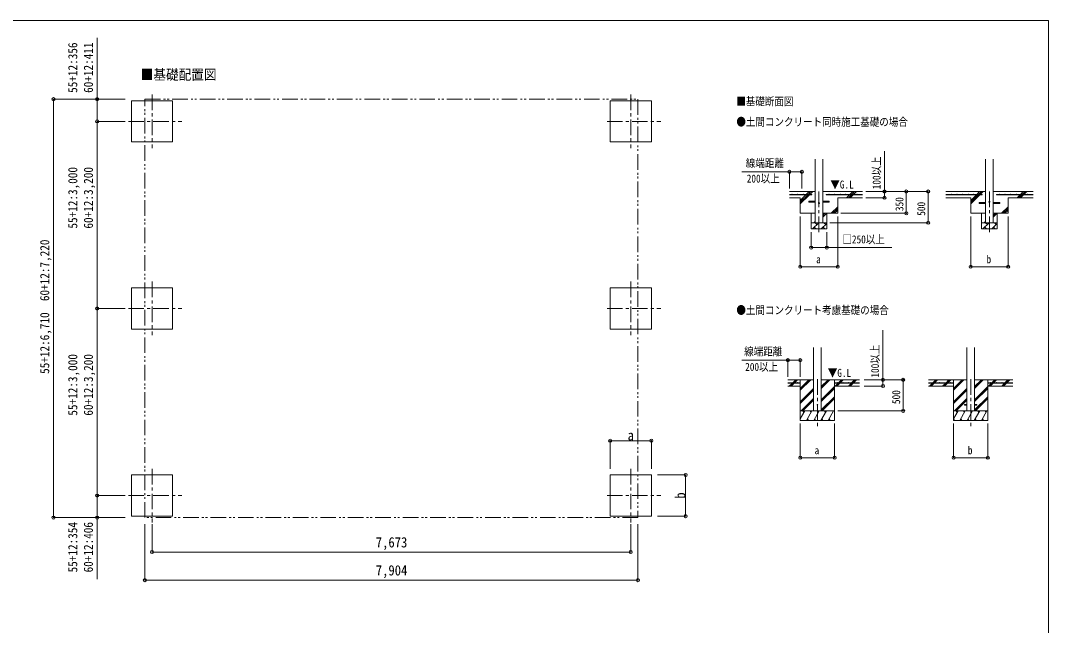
# Model space of a CAD drawing. Units: millimetres at full size, sheet at 1:50. Extents: x -14053 to 14053, y -9700 to 9700.
# Drawn here: x -3129 to 13347, y 0 to 9700 of the extents above; entities that cross this region are included whole.
import ezdxf
from ezdxf.enums import TextEntityAlignment as Align

# ---------------------------------------------------------------- set-up
doc = ezdxf.new("R2010")
doc.units = ezdxf.units.MM
doc.header["$LTSCALE"] = 50
doc.header["$PDMODE"] = 32
doc.header["$PDSIZE"] = 50
doc.linetypes.add('CHAIN1', pattern=[8, 5, -1, 1, -1])
doc.linetypes.add('DOUBLE_CHAIN1', pattern=[8.8, 5, -1, 0.6, -0.6, 0.6, -1])
for name, color, linetype, lineweight in [('0-E', 7, 'Continuous', 9), ('1-8', 6, 'Continuous', 9), ('1-A', 4, 'Continuous', 9), ('F-0', 7, 'Continuous', 9)]:
    doc.layers.add(name, color=color, linetype=linetype, lineweight=lineweight)
doc.layers.add('1-7', color=7, linetype='Continuous')
doc.styles.add('ＭＳ ゴシック', font='')
doc.styles.get('ＭＳ ゴシック').set_extended_font_data('MS Gothic')

msp = doc.modelspace()

# ---------------------------------------------------------------- linework, layer by layer
at = {"layer": '0-E', "color": 6}
for p, q in [((10719.66, 7604.32), (10719.66, 6858.59)), ((9193.66, 7273.85), (9193.66, 7008.59)), ((9393.66, 7273.85), (9193.66, 7273.85)), ((9393.66, 7273.85), (9393.66, 7008.59)), ((11418.66, 6958.59), (10418.66, 6958.59)), ((10719.66, 6858.59), (10418.66, 6858.59)), ((9368.66, 5751.63), (9368.66, 6558.59)), ((9968.66, 5751.63), (9968.66, 6558.59)), ((12100.2, 5751.63), (12100.2, 6558.59)), ((12700.2, 5751.63), (12700.2, 6558.59)), ((9543.66, 6058.59), (9543.66, 6308.59)), ((9793.66, 6058.59), (9793.66, 6308.59)), ((9543.66, 6058.59), (9793.66, 6058.59)), ((9968.66, 5751.63), (9368.66, 5751.63)), ((12700.2, 5751.63), (12100.2, 5751.63)), ((10694.66, 4737.44), (10694.66, 3838.94)), ((9168.66, 4254.2), (9168.66, 3988.94)), ((9368.66, 4254.2), (9168.66, 4254.2)), ((9368.66, 4254.2), (9368.66, 3988.94)), ((11018.66, 3938.94), (10393.66, 3938.94)), ((10694.66, 3838.94), (10393.66, 3838.94)), ((9368.66, 2688.94), (9368.66, 3238.94)), ((9918.66, 2688.94), (9918.66, 3238.94)), ((11826.05, 2688.94), (11826.05, 3238.94)), ((12376.05, 2688.94), (12376.05, 3238.94)), ((9368.66, 2688.94), (9918.66, 2688.94)), ((11826.05, 2688.94), (12376.05, 2688.94))]:
    msp.add_line(p, q, dxfattribs=at)
at = {"layer": '0-E', "color": 4}
for p, q in [((9606.16, 6458.59), (9606.16, 7476.69)), ((9731.16, 7476.69), (9731.16, 6458.59)), ((12337.7, 6458.59), (12337.7, 7476.69)), ((12462.7, 7476.69), (12462.7, 6458.59)), ((9503.66, 6801.59), (9606.16, 6801.59)), ((9503.66, 6785.59), (9503.66, 6801.59)), ((9503.66, 6785.59), (9606.16, 6785.59)), ((9731.16, 6801.59), (9833.66, 6801.59)), ((9731.16, 6785.59), (9833.66, 6785.59)), ((9833.66, 6801.59), (9833.66, 6785.59)), ((12235.2, 6781.59), (12337.7, 6781.59)), ((12235.2, 6765.59), (12235.2, 6781.59)), ((12235.2, 6765.59), (12337.7, 6765.59)), ((12462.7, 6781.59), (12565.2, 6781.59)), ((12462.7, 6765.59), (12565.2, 6765.59)), ((12565.2, 6781.59), (12565.2, 6765.59)), ((9581.16, 3438.94), (9581.16, 4457.03)), ((9706.16, 3438.94), (9706.16, 4457.03)), ((12038.55, 4457.03), (12038.55, 3438.94)), ((12163.55, 4457.03), (12163.55, 3438.94)), ((12001.05, 3543.44), (12001.05, 3534.44)), ((12001.05, 3543.44), (12038.55, 3543.44)), ((12001.05, 3534.44), (12038.55, 3534.44)), ((12163.55, 3543.44), (12201.05, 3543.44)), ((12163.55, 3534.44), (12201.05, 3534.44)), ((12201.05, 3543.44), (12201.05, 3534.44))]:
    msp.add_line(p, q, dxfattribs=at)
at = {"layer": '0-E', "color": 6, "lineweight": 18}
for p, q in [((9193.66, 7273.85), (8431.11, 7273.85)), ((9793.66, 6058.59), (10836.75, 6058.59)), ((9168.66, 4254.2), (8431.11, 4254.2))]:
    msp.add_line(p, q, dxfattribs=at)
at = {"layer": '0-E'}
for p, q in [((9606.16, 6958.59), (9193.66, 6958.59)), ((9464.59, 6911.09), (9512.09, 6958.59)), ((9492.87, 6911.09), (9540.37, 6958.59)), ((9521.16, 6911.09), (9568.66, 6958.59)), ((10368.66, 6958.59), (9731.16, 6958.59)), ((10164.59, 6911.09), (10212.09, 6958.59)), ((10192.87, 6911.09), (10240.37, 6958.59)), ((10221.16, 6911.09), (10268.66, 6958.59)), ((12337.7, 6958.59), (11700.2, 6958.59)), ((12196.13, 6911.09), (12243.63, 6958.59)), ((12224.41, 6911.09), (12271.91, 6958.59)), ((12252.7, 6911.09), (12300.2, 6958.59)), ((13100.2, 6958.59), (12462.7, 6958.59)), ((12896.13, 6911.09), (12943.63, 6958.59)), ((12924.41, 6911.09), (12971.91, 6958.59)), ((12952.7, 6911.09), (13000.2, 6958.59)), ((9368.66, 6858.59), (9193.66, 6858.59)), ((9368.66, 6758.59), (9516.16, 6906.09)), ((9368.66, 6815.16), (9459.59, 6906.09)), ((9368.66, 6786.87), (9487.87, 6906.09)), ((9368.66, 6858.59), (9368.66, 6608.59)), ((10368.66, 6858.59), (9968.66, 6858.59)), ((9968.66, 6858.59), (9968.66, 6608.59)), ((10112.09, 6858.59), (10159.59, 6906.09)), ((10140.37, 6858.59), (10187.87, 6906.09)), ((10168.66, 6858.59), (10216.16, 6906.09)), ((12100.2, 6858.59), (11700.2, 6858.59)), ((12100.2, 6758.59), (12247.7, 6906.09)), ((12100.2, 6815.16), (12191.13, 6906.09)), ((12100.2, 6786.87), (12219.41, 6906.09)), ((12100.2, 6858.59), (12100.2, 6608.59)), ((12700.2, 6858.59), (12700.2, 6608.59)), ((12700.2, 6858.59), (13100.2, 6858.59)), ((12843.63, 6858.59), (12891.13, 6906.09)), ((12871.91, 6858.59), (12919.41, 6906.09)), ((12900.2, 6858.59), (12947.7, 6906.09)), ((9606.16, 6608.59), (9368.66, 6608.59)), ((9543.66, 6608.59), (9543.66, 6358.59)), ((9731.16, 6546.92), (9792.83, 6608.59)), ((9731.16, 6575.21), (9764.54, 6608.59)), ((9968.66, 6608.59), (9731.16, 6608.59)), ((9793.66, 6608.59), (9793.66, 6358.59)), ((9862.09, 6608.59), (9968.66, 6715.16)), ((9890.37, 6608.59), (9968.66, 6686.87)), ((9918.66, 6608.59), (9968.66, 6658.59)), ((12337.7, 6608.59), (12100.2, 6608.59)), ((12275.2, 6608.59), (12275.2, 6358.59)), ((12462.7, 6546.92), (12524.36, 6608.59)), ((12462.7, 6575.21), (12496.08, 6608.59)), ((12700.2, 6608.59), (12462.7, 6608.59)), ((12525.2, 6608.59), (12525.2, 6358.59)), ((12593.63, 6608.59), (12700.2, 6715.16)), ((12621.91, 6608.59), (12700.2, 6686.87)), ((12650.2, 6608.59), (12700.2, 6658.59)), ((9793.66, 6458.59), (9543.66, 6458.59)), ((9564.39, 6358.59), (9664.39, 6458.59)), ((9586.26, 6458.59), (9606.16, 6478.49)), ((9635.84, 6430.04), (9607.29, 6458.59)), ((9705.82, 6358.59), (9793.66, 6446.43)), ((9777.26, 6430.04), (9748.71, 6458.59)), ((12525.2, 6458.59), (12275.2, 6458.59)), ((12295.93, 6358.59), (12395.93, 6458.59)), ((12317.79, 6458.59), (12337.7, 6478.49)), ((12367.38, 6430.04), (12338.82, 6458.59)), ((12437.35, 6358.59), (12525.2, 6446.43)), ((12508.8, 6430.04), (12480.25, 6458.59)), ((9793.66, 6358.59), (9543.66, 6358.59)), ((9592.95, 6387.14), (9621.5, 6358.59)), ((9734.37, 6387.14), (9762.92, 6358.59)), ((12525.2, 6358.59), (12275.2, 6358.59)), ((12324.49, 6387.14), (12353.04, 6358.59)), ((12465.91, 6387.14), (12494.46, 6358.59)), ((9581.16, 3938.94), (9168.66, 3938.94)), ((9368.66, 3838.94), (9168.66, 3838.94)), ((9196.53, 3840.34), (9242.62, 3886.44)), ((9209.27, 3838.94), (9256.77, 3886.44)), ((9223.41, 3838.94), (9270.91, 3886.44)), ((9247.62, 3891.44), (9295.12, 3938.94)), ((9261.77, 3891.44), (9309.27, 3938.94)), ((9275.91, 3891.44), (9323.41, 3938.94)), ((9368.66, 3938.94), (9368.66, 3288.94)), ((9368.66, 3772.06), (9535.54, 3938.94)), ((9368.66, 3786.2), (9521.4, 3938.94)), ((9368.66, 3800.34), (9507.26, 3938.94)), ((9368.66, 3588.21), (9581.16, 3800.71)), ((9706.16, 3801.19), (9843.91, 3938.94)), ((9706.16, 3815.33), (9829.77, 3938.94)), ((9706.16, 3829.47), (9815.62, 3938.94)), ((9706.16, 3938.94), (10318.66, 3938.94)), ((9706.16, 3617.34), (9918.66, 3829.84)), ((9706.16, 3603.2), (9918.66, 3815.7)), ((9706.16, 3589.06), (9918.66, 3801.56)), ((9918.66, 3938.94), (9918.66, 3288.94)), ((9918.66, 3838.94), (10318.66, 3838.94)), ((9927.76, 3838.94), (9975.26, 3886.44)), ((9941.9, 3838.94), (9989.4, 3886.44)), ((9956.04, 3838.94), (10003.54, 3886.44)), ((9980.26, 3891.44), (10027.76, 3938.94)), ((9994.4, 3891.44), (10041.9, 3938.94)), ((10008.54, 3891.44), (10056.04, 3938.94)), ((10139.89, 3838.94), (10187.39, 3886.44)), ((10154.03, 3838.94), (10201.53, 3886.44)), ((10168.17, 3838.94), (10215.67, 3886.44)), ((10192.39, 3891.44), (10239.89, 3938.94)), ((10206.53, 3891.44), (10254.03, 3938.94)), ((10220.67, 3891.44), (10268.17, 3938.94)), ((12038.55, 3938.94), (11426.05, 3938.94)), ((11826.05, 3838.94), (11426.05, 3838.94)), ((11440.38, 3838.94), (11487.88, 3886.44)), ((11454.52, 3838.94), (11502.02, 3886.44)), ((11468.66, 3838.94), (11516.16, 3886.44)), ((11492.88, 3891.44), (11540.38, 3938.94)), ((11511.88, 3896.3), (11554.52, 3938.94)), ((11521.16, 3891.44), (11568.67, 3938.94)), ((11653.92, 3840.34), (11700.01, 3886.44)), ((11666.65, 3838.94), (11714.15, 3886.44)), ((11680.8, 3838.94), (11728.3, 3886.44)), ((11705.01, 3891.44), (11752.51, 3938.94)), ((11719.15, 3891.44), (11766.66, 3938.94)), ((11733.3, 3891.44), (11780.8, 3938.94)), ((11826.05, 3938.94), (11826.05, 3288.94)), ((11826.05, 3772.06), (11992.93, 3938.94)), ((11826.05, 3786.2), (11978.79, 3938.94)), ((11826.05, 3800.34), (11964.65, 3938.94)), ((11826.05, 3588.21), (12038.55, 3800.71)), ((12163.55, 3801.19), (12301.3, 3938.94)), ((12163.55, 3815.33), (12287.15, 3938.94)), ((12163.55, 3829.47), (12273.01, 3938.94)), ((12163.55, 3938.94), (12776.05, 3938.94)), ((12163.55, 3617.34), (12376.05, 3829.84)), ((12163.55, 3603.2), (12376.05, 3815.7)), ((12163.55, 3589.06), (12376.05, 3801.56)), ((12376.05, 3938.94), (12376.05, 3288.94)), ((12376.05, 3838.94), (12776.05, 3838.94)), ((12385.14, 3838.94), (12432.64, 3886.44)), ((12399.29, 3838.94), (12446.79, 3886.44)), ((12413.43, 3838.94), (12460.93, 3886.44)), ((12437.64, 3891.44), (12485.15, 3938.94)), ((12451.79, 3891.44), (12499.29, 3938.94)), ((12465.93, 3891.44), (12513.43, 3938.94)), ((12597.28, 3838.94), (12644.78, 3886.44)), ((12611.42, 3838.94), (12658.92, 3886.44)), ((12625.56, 3838.94), (12673.06, 3886.44)), ((12649.78, 3891.44), (12697.28, 3938.94)), ((12663.92, 3891.44), (12711.42, 3938.94)), ((12678.06, 3891.44), (12725.56, 3938.94)), ((9368.66, 3574.07), (9581.16, 3786.57)), ((9368.66, 3559.93), (9581.16, 3772.43)), ((9381.52, 3438.94), (9581.16, 3638.58)), ((9706.16, 3455.21), (9918.66, 3667.71)), ((9706.16, 3441.07), (9918.66, 3653.57)), ((9718.17, 3438.94), (9918.66, 3639.43)), ((11826.05, 3574.07), (12038.55, 3786.57)), ((11826.05, 3559.93), (12038.55, 3772.43)), ((11838.91, 3438.94), (12038.55, 3638.58)), ((12163.55, 3455.21), (12376.05, 3667.71)), ((12163.55, 3441.07), (12376.05, 3653.57)), ((12175.56, 3438.94), (12376.05, 3639.43)), ((9395.66, 3438.94), (9581.16, 3624.44)), ((9409.8, 3438.94), (9581.16, 3610.29)), ((11853.05, 3438.94), (12038.55, 3624.44)), ((11867.19, 3438.94), (12038.55, 3610.29)), ((9918.66, 3438.94), (9368.66, 3438.94)), ((9368.66, 3313.49), (9441.09, 3438.94)), ((9426.09, 3412.96), (9411.08, 3438.94)), ((9469.96, 3288.94), (9556.56, 3438.94)), ((9484.95, 3314.92), (9499.95, 3288.94)), ((9541.56, 3412.96), (9526.56, 3438.94)), ((9585.43, 3288.94), (9672.03, 3438.94)), ((9600.42, 3314.92), (9615.42, 3288.94)), ((9657.03, 3412.96), (9642.02, 3438.94)), ((9700.9, 3288.94), (9787.5, 3438.94)), ((9715.89, 3314.92), (9730.89, 3288.94)), ((9772.5, 3412.96), (9757.5, 3438.94)), ((9816.37, 3288.94), (9902.97, 3438.94)), ((9831.36, 3314.92), (9846.36, 3288.94)), ((9872.97, 3438.94), (9872.97, 3438.94)), ((12376.05, 3438.94), (11826.05, 3438.94)), ((11826.05, 3313.49), (11898.48, 3438.94)), ((11826.87, 3314.92), (11841.87, 3288.94)), ((11883.48, 3412.96), (11868.47, 3438.94)), ((11927.34, 3288.94), (12013.95, 3438.94)), ((11942.34, 3314.92), (11957.34, 3288.94)), ((11998.95, 3412.96), (11983.95, 3438.94)), ((12042.81, 3288.94), (12129.42, 3438.94)), ((12057.81, 3314.92), (12072.81, 3288.94)), ((12114.42, 3412.96), (12099.41, 3438.94)), ((12158.28, 3288.94), (12244.89, 3438.94)), ((12173.28, 3314.92), (12188.28, 3288.94)), ((12229.89, 3412.96), (12214.88, 3438.94)), ((12273.75, 3288.94), (12360.36, 3438.94)), ((12288.75, 3314.92), (12303.75, 3288.94)), ((12345.36, 3412.96), (12330.36, 3438.94)), ((9368.66, 3288.94), (9918.66, 3288.94)), ((11826.05, 3288.94), (12376.05, 3288.94))]:
    msp.add_line(p, q, dxfattribs=at)
at = {"layer": '0-E', "linetype": 'CHAIN1'}
for p, q in [((9668.66, 6958.59), (9668.66, 6292.64)), ((12400.2, 6958.59), (12400.2, 6292.64)), ((9643.66, 3948.15), (9643.66, 3188.94)), ((12101.05, 3948.15), (12101.05, 3188.94))]:
    msp.add_line(p, q, dxfattribs=at)
at = {"layer": '0-E', "color": 3}
for p, q in [((9553.66, 6911.09), (9193.66, 6911.09)), ((9553.66, 6906.09), (9193.66, 6906.09)), ((9553.66, 6911.09), (9553.66, 6906.09)), ((9783.66, 6911.09), (10368.66, 6911.09)), ((9783.66, 6911.09), (9783.66, 6906.09)), ((9783.66, 6906.09), (10368.66, 6906.09)), ((12285.2, 6911.09), (11700.2, 6911.09)), ((12285.2, 6906.09), (11700.2, 6906.09)), ((12285.2, 6911.09), (12285.2, 6906.09)), ((12515.2, 6911.09), (13100.2, 6911.09)), ((12515.2, 6911.09), (12515.2, 6906.09)), ((12515.2, 6906.09), (13100.2, 6906.09)), ((9368.66, 3891.44), (9168.66, 3891.44)), ((9368.66, 3886.44), (9168.66, 3886.44)), ((9368.66, 3891.44), (9368.66, 3886.44)), ((9918.66, 3891.44), (10318.66, 3891.44)), ((9918.66, 3891.44), (9918.66, 3886.44)), ((9918.66, 3886.44), (10318.66, 3886.44)), ((11826.05, 3891.44), (11426.05, 3891.44)), ((11826.05, 3886.44), (11426.05, 3886.44)), ((11507.02, 3891.44), (11508.69, 3893.11)), ((11826.05, 3891.44), (11826.05, 3886.44)), ((12376.05, 3891.44), (12776.05, 3891.44)), ((12376.05, 3891.44), (12376.05, 3886.44)), ((12376.05, 3886.44), (12776.05, 3886.44))]:
    msp.add_line(p, q, dxfattribs=at)
at = {"layer": '0-E', "color": 6}
for points in [[(11418.66, 6958.59), (11418.66, 6458.59), (9843.66, 6458.59)], [(11068.66, 6958.59), (11068.66, 6608.59), (10018.66, 6608.59)], [(11018.66, 3938.94), (11018.66, 3438.94), (9968.66, 3438.94)]]:
    msp.add_lwpolyline(points, dxfattribs=at)
at = {"layer": '0-E', "color": 3}
for centre in [(9238.66, 6913.59), (9328.66, 6913.59), (9418.66, 6913.59), (9508.66, 6913.59), (9828.66, 6913.59), (9918.66, 6913.59), (10008.66, 6913.59), (10098.66, 6913.59), (10188.66, 6913.59), (10278.66, 6913.59), (11790.2, 6913.59), (11880.2, 6913.59), (11970.2, 6913.59), (12060.2, 6913.59), (12150.2, 6913.59), (12240.2, 6913.59), (12560.2, 6913.59), (12650.2, 6913.59), (12740.2, 6913.59), (12830.2, 6913.59), (12920.2, 6913.59), (13010.2, 6913.59), (9233.66, 3893.94), (9323.66, 3893.94), (9963.66, 3893.94), (10053.66, 3893.94), (10143.66, 3893.94), (10233.66, 3893.94), (11511.05, 3893.94), (11601.05, 3893.94), (11691.05, 3893.94), (11781.05, 3893.94), (12421.05, 3893.94), (12511.05, 3893.94), (12601.05, 3893.94), (12691.05, 3893.94)]:
    msp.add_circle(centre, 2.5, dxfattribs=at)
at = {"layer": '0-E', "color": 4}
for centre in [(9668.66, 6773.59), (12400.2, 6793.59)]:
    msp.add_circle(centre, 8, dxfattribs=at)
at = {"layer": '0-E'}
msp.add_circle((9643.66, 3538.94), 5, dxfattribs=at)
at = {"layer": '0-E', "color": 6}
for p in [(9193.66, 7273.85), (9393.66, 7273.85), (10719.66, 6958.59), (11068.66, 6958.59), (11418.66, 6958.59), (10719.66, 6858.59), (11068.66, 6608.59), (11418.66, 6458.59), (9543.66, 6058.59), (9793.66, 6058.59), (9368.66, 5751.63), (9968.66, 5751.63), (12100.2, 5751.63), (12700.2, 5751.63), (9168.66, 4254.2), (9368.66, 4254.2), (10694.66, 3938.94), (11018.66, 3938.94), (10694.66, 3838.94), (11018.66, 3438.94), (9368.66, 2688.94), (9918.66, 2688.94), (11826.05, 2688.94), (12376.05, 2688.94)]:
    msp.add_point(p, dxfattribs=at)
at = {"layer": '1-8'}
for p, q in [((-1900.32, 9423.02), (-1900.32, 8438.45)), ((-1900.32, 744.53), (-1900.32, 9423.02)), ((-2600.32, 8438.45), (-1450.32, 8438.45)), ((-2600.32, 8438.45), (-2600.32, 1729.1)), ((-1900.32, 5082.83), (-1900.32, 8082.83)), ((-1900.32, 8082.83), (-1450.32, 8082.83)), ((-1900.32, 2082.83), (-1900.32, 5082.83)), ((-1900.32, 5082.83), (-1450.32, 5082.83)), ((6321.68, 2961.88), (6321.68, 2511.88)), ((7530.68, 2412.88), (7080.68, 2412.88)), ((7530.68, 2412.88), (7530.68, 1752.83)), ((-1900.32, 1729.1), (-1900.32, 2082.83)), ((-1900.32, 2082.83), (-1450.32, 2082.83)), ((-2600.32, 1729.1), (-1450.32, 1729.1)), ((-1900.32, 1729.1), (-1900.32, 744.53)), ((7530.68, 1752.83), (7080.68, 1752.83)), ((-1136.82, 727), (-1136.82, 1626.64)), ((-1021.32, 1176.64), (-1021.32, 1626.64)), ((6651.68, 1176.64), (6651.68, 1626.64)), ((6767.18, 727), (6767.18, 1626.64)), ((-1021.32, 1176.64), (6651.68, 1176.64)), ((-1136.82, 727), (6767.18, 727))]:
    msp.add_line(p, q, dxfattribs=at)
msp.add_lwpolyline([(6321.68, 2961.88), (6981.68, 2961.88), (6981.68, 2511.88)], dxfattribs=at)
for p in [(-2600.32, 8438.45), (-1900.32, 8438.45), (-1900.32, 8082.83), (-1900.32, 5082.83), (6321.68, 2961.88), (6981.68, 2961.88), (7530.68, 2412.88), (-1900.32, 2082.83), (-2600.32, 1729.1), (-1900.32, 1729.1), (7530.68, 1752.83), (-1021.32, 1176.64), (6651.68, 1176.64), (-1136.82, 727), (6767.18, 727)]:
    msp.add_point(p, dxfattribs=at)
at = {"layer": '1-A'}
for p, q in [((-1351.32, 8412.88), (-691.32, 8412.88)), ((-1351.32, 7752.83), (-1351.32, 8412.88)), ((-691.32, 8412.88), (-691.32, 7752.83)), ((6321.68, 8412.88), (6981.68, 8412.88)), ((6321.68, 7752.83), (6321.68, 8412.88)), ((6981.68, 8412.88), (6981.68, 7752.83)), ((-691.32, 7752.83), (-1351.32, 7752.83)), ((6981.68, 7752.83), (6321.68, 7752.83)), ((-1351.32, 5412.88), (-691.32, 5412.88)), ((-1351.32, 4752.83), (-1351.32, 5412.88)), ((-691.32, 5412.88), (-691.32, 4752.83)), ((6321.68, 5412.88), (6981.68, 5412.88)), ((6321.68, 4752.83), (6321.68, 5412.88)), ((6981.68, 5412.88), (6981.68, 4752.83)), ((-691.32, 4752.83), (-1351.32, 4752.83)), ((6981.68, 4752.83), (6321.68, 4752.83)), ((-1351.32, 2412.88), (-691.32, 2412.88)), ((-1351.32, 1752.83), (-1351.32, 2412.88)), ((-691.32, 2412.88), (-691.32, 1752.83)), ((6321.68, 2412.88), (6981.68, 2412.88)), ((6321.68, 1752.83), (6321.68, 2412.88)), ((6981.68, 2412.88), (6981.68, 1752.83)), ((-691.32, 1752.83), (-1351.32, 1752.83)), ((6981.68, 1752.83), (6321.68, 1752.83))]:
    msp.add_line(p, q, dxfattribs=at)
at = {"layer": '1-A', "color": 7, "linetype": 'DOUBLE_CHAIN1'}
msp.add_line((-1136.82, 1729.1), (-1136.82, 8438.45), dxfattribs=at)
at = {"layer": '1-A', "linetype": 'CHAIN1'}
for p, q in [((-1021.32, 8512.88), (-1021.32, 7652.83)), ((6651.68, 8512.88), (6651.68, 7652.83)), ((-1401.32, 8082.83), (-541.32, 8082.83)), ((6271.68, 8082.83), (7131.68, 8082.83)), ((-1021.32, 5512.88), (-1021.32, 4652.83)), ((6651.68, 5512.88), (6651.68, 4652.83)), ((-1401.32, 5082.83), (-541.32, 5082.83)), ((6271.68, 5082.83), (7131.68, 5082.83)), ((-1021.32, 2512.88), (-1021.32, 1652.83)), ((6651.68, 2512.88), (6651.68, 1652.83)), ((-1401.32, 2082.83), (-541.32, 2082.83)), ((6271.68, 2082.83), (7131.68, 2082.83))]:
    msp.add_line(p, q, dxfattribs=at)
at = {"layer": '1-A', "color": 7, "linetype": 'DOUBLE_CHAIN1'}
msp.add_lwpolyline([(-1136.82, 8438.45), (6767.18, 8438.45), (6767.18, 1729.1), (-1136.82, 1729.1)], dxfattribs=at)
at = {"layer": 'F-0', "color": 5, "lineweight": 5}
for p, q in [((-14053.43, 9700), (13346.57, 9700)), ((13346.57, 9700), (13346.57, -9700))]:
    msp.add_line(p, q, dxfattribs=at)

# ---------------------------------------------------------------- texts
at = {"layer": '0-E', "style": 'ＭＳ ゴシック', "width": 0.85}
for s, p in [('■基礎断面図', (8343.07, 8301.12)), ('●土間コンクリート同時施工基礎の場合', (8344.7, 7971.93)), ('線端距離', (8494.7, 7309.82)), ('200以上', (8510.88, 7063.38)), ('▼G.L', (9849.86, 6967.51)), ('□250以上', (10044.15, 6088.68)), ('b', (12354.45, 5769.38)), ('a', (9622.91, 5769.38)), ('●土間コンクリート考慮基礎の場合', (8344.7, 4952.28)), ('線端距離', (8469.7, 4290.17)), ('200以上', (8485.88, 4043.73)), ('▼G.L', (9809.54, 3947.86)), ('a', (9597.41, 2706.69)), ('b', (12054.8, 2706.69))]:
    msp.add_text(s, height=128.3, dxfattribs=at).set_placement(p, align=Align.BOTTOM_LEFT)
for s, p in [('100以上', (10694.51, 6994.04)), ('350', (11060.46, 6644.84)), ('500', (11410.46, 6569.84)), ('100以上', (10669.83, 3974.39)), ('500', (11008.21, 3550.19))]:
    msp.add_text(s, height=128.3, rotation=90, dxfattribs=at).set_placement(p, align=Align.BOTTOM_LEFT)
at = {"layer": '1-7', "style": 'ＭＳ ゴシック', "width": 0.9}
msp.add_text('■基礎配置図', height=165, dxfattribs=at).set_placement((-1202.66, 8701.21), align=Align.BOTTOM_LEFT)
at = {"layer": '1-8', "color": 7, "style": 'ＭＳ ゴシック', "width": 0.9}
for s, height, p in [('55+12:356', 146.6, (-2175.32, 8540.3)), ('60+12:411', 146.6, (-1925.32, 8540.3)), ('55+12:3,000', 146.6, (-2175.32, 6364.08)), ('60+12:3,200', 146.6, (-1925.32, 6364.08)), ('55+12:6,710\u300060+12:7,220', 146.6, (-2625.32, 4033.77)), ('55+12:3,000', 146.6, (-2175.32, 3364.08)), ('60+12:3,200', 146.6, (-1925.32, 3364.08)), ('b', 165, (7575.68, 2032.86)), ('55+12:354', 146.6, (-2175.32, 850.57)), ('60+12:406', 146.6, (-1925.32, 850.57))]:
    msp.add_text(s, height=height, rotation=90, dxfattribs=at).set_placement(p, align=Align.BOTTOM_LEFT)
for s, p in [('a', (6601.68, 2916.88)), ('7,673', (2565.18, 1201.64)), ('7,904', (2565.18, 752))]:
    msp.add_text(s, height=165, dxfattribs=at).set_placement(p, align=Align.BOTTOM_LEFT)

doc.saveas('drawing.dxf')
